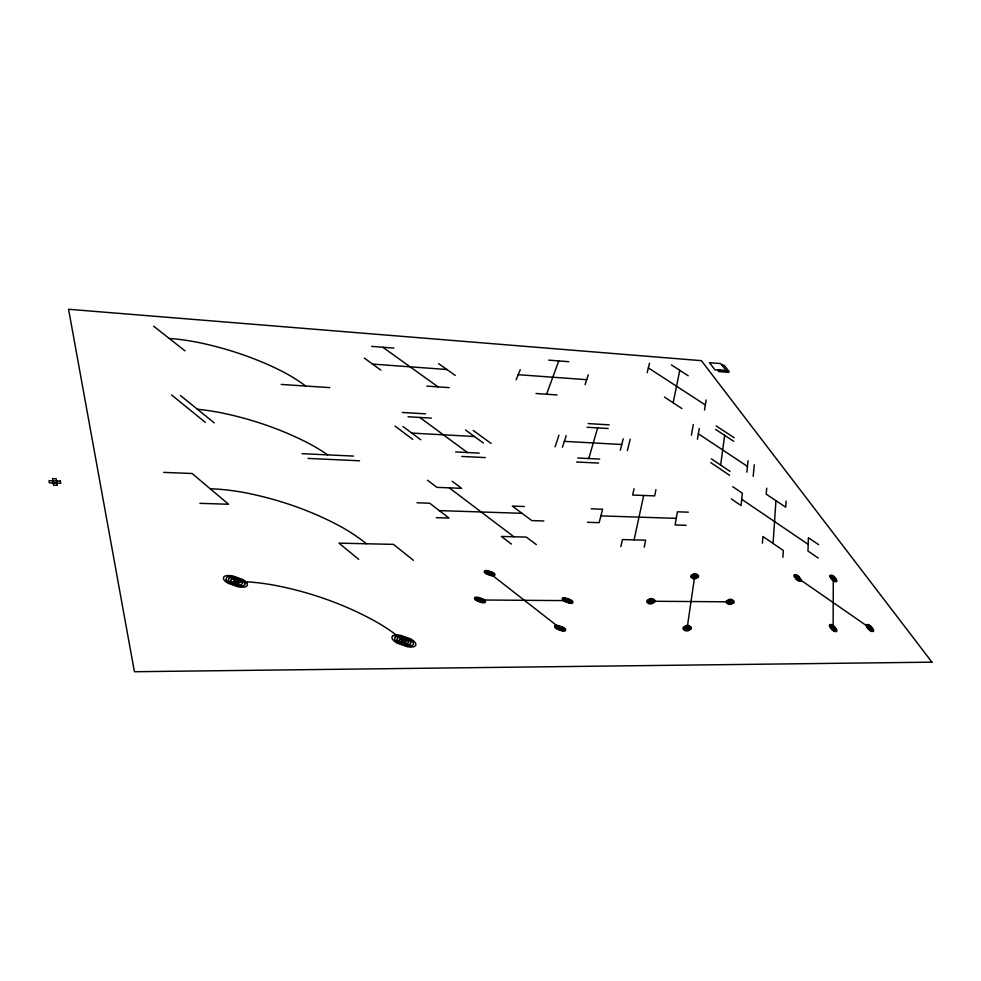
<?xml version="1.0" encoding="UTF-8"?>
<svg xmlns="http://www.w3.org/2000/svg" width="981" height="981" viewBox="0 0 981 981"><rect width="100%" height="100%" fill="white"/><g stroke="black" fill="none" stroke-linecap="round" stroke-linejoin="round"><path stroke-width="1.47" d="M833.139 628.024L833.298 578.398M782.912 557.331L783.304 550.476L762.899 536.472L762.372 543.18M786.075 501.058L785.732 507.214L766.235 494.166L766.713 488.146M773.065 543.449L775.946 500.666M753.187 476.374L754.279 464.822M746.872 472.168L748.049 460.702M720.655 465.068L724.652 435.356M687.141 628.134L694.695 576.301M704.517 410.046L706.161 399.966M697.454 439.255L699.257 428.427M691.409 435.233L693.285 424.479M673.15 402.799L679.784 370.328M644.223 547.19L645.657 540.163L622.457 539.562L620.838 546.625M655.946 489.629L654.67 495.908L632.622 495.037L634.069 488.722M634.094 539.869L643.683 495.479M647.19 372.621L649.508 363.215M627.374 450.598L630.194 439.206M620.286 450.23L623.205 438.814M588.772 458.544L597.65 427.888M585.093 384.675L588.281 374.754M562.444 447.189L566.196 435.625M555.074 446.809L558.937 435.221M546.564 394.227L558.765 360.922M516.116 379.757L520.261 369.702M480.052 599.98L567.619 600.63M650.894 601.243L730.183 601.831M436.238 517.674L448.991 518.066L429.727 503.228L416.999 502.787M543.866 520.972L531.788 520.592L512.303 506.086L524.357 506.503M587.46 522.297L599.146 522.665L602.616 509.213L591.102 508.82M686.197 525.326L675.1 524.982L677.405 511.812L688.331 512.18M439.316 510.611L522.002 513.308M600.899 515.883L676.265 518.348M199.891 503.327L228.573 504.259L192.117 473.516L163.643 472.376M53.219 483.032L56.837 483.155M302.087 453.676L353.516 456.091M308.083 458.421L359.561 460.776M461.72 456.447L485.301 457.587M576.546 462.002L598.618 463.069M455.638 451.947L479.194 453.112M577.76 457.992L599.722 459.083M411.787 433.099L474.424 436.496M564.333 441.364L621.758 444.479M408.047 416.753L431.456 418.127M587.055 427.275L608.171 428.513M402.235 412.461L425.619 413.859M588.171 423.584L609.189 424.847M281.179 384.442L329.788 387.618M426.821 386.109L449.212 387.63M536.006 393.504L557.049 394.938M372.547 364.086L446.882 369.506M518.201 374.693L586.687 379.684M726.271 370.695L714.941 369.812L709.459 362.7L720.741 363.608L726.946 371.529L729.202 371.701L724.162 365.263L721.918 365.091M371.676 346.379L393.884 348.108M548.686 360.137L568.772 361.695M671.421 364.944L688.196 375.748M648.355 367.887L705.351 404.969M716.142 425.889L734.18 437.722M715.627 429.42L733.727 441.327M664.468 397.072L681.905 408.55M698.362 433.81L747.473 466.404M711.323 458.826L730.048 471.37M710.771 462.64L729.57 475.27M732.733 486.686L742.359 493.185L741.06 505.546L731.299 498.912M818.571 544.627L808.381 537.747L807.976 551.064L818.313 558.091M741.722 499.317L808.185 544.357M797.504 577.858L869.902 627.999M438.581 363.632L455.245 375.416M382.811 347.249L438.053 386.87M473.149 430.426L491.113 443.449M465.485 429.997L483.425 443.044M364.343 358.114L380.812 370.107M419.794 417.44L467.459 452.535M402.933 426.49L420.714 439.758M394.951 426.048L412.719 439.341M452.167 481.242L461.585 488.33L436.888 487.361L427.508 480.224M536.325 544.627L526.307 537.085L501.401 536.448L511.395 544.038M449.273 487.851L513.897 536.766M489.617 573.198L560.176 628.22M153.637 326.183L184.992 350.855M413.418 560.31L393.516 544.381L338.96 543.143L358.69 559.305M180.418 395.478L214.238 422.885M171.577 394.938L205.336 422.394M56.751 480.948L57.07 483.13M52.667 480.8L52.986 482.983M403.927 640.998A157.034 106.475 13.8 0 0 371.456 619.219A250.045 177.365 11.9 0 0 276.593 585.669A157.328 106.022 12.4 0 0 235.44 581.365M366.44 543.768A145.47 90.227 12.5 0 0 336.63 524.394A230.793 148.854 10.9 0 0 248.598 493.431A145.826 89.811 11.5 0 0 210.179 488.759M327.617 454.865A135.611 77.376 11.9 0 0 306.44 442.21A214.459 126.647 10.6 0 0 224.318 413.455A135.979 76.996 11.1 0 0 197.439 409.273M305.643 386.036A127.064 67.051 11.6 0 0 280.026 370.303A200.382 109.026 10.5 0 0 203.079 343.473A127.432 66.733 11 0 0 169.198 338.433M247.384 583.879L247.31 585.559L245.679 586.712A9.307 5.739 11.8 0 1 242.099 587.202A14.543 8.952 11.8 0 1 237.942 586.773L228.377 583.376A14.543 8.939 11.7 0 1 225.262 581.243A9.307 5.739 11.5 0 1 223.46 578.839L223.57 577.159L224.992 576.068A9.92 6.131 11.5 0 1 228.818 575.565A14.666 9.087 11.5 0 1 232.951 575.994L242.442 579.354A14.666 9.099 11.6 0 1 245.544 581.488A9.332 5.776 11.7 0 1 247.384 583.879M244.992 583.376L244.931 584.725L243.631 585.632A7.443 4.598 11.7 0 1 240.762 586.025A11.637 7.174 11.7 0 1 237.439 585.682L229.787 582.972A11.649 7.161 11.6 0 1 227.298 581.267A7.456 4.598 11.5 0 1 225.851 579.342L227.077 577.122A7.934 4.905 11.5 0 1 230.13 576.718A11.723 7.259 11.5 0 1 233.441 577.061L241.044 579.759A11.723 7.259 11.6 0 1 243.533 581.463A7.468 4.623 11.7 0 1 244.992 583.376M242.601 582.873L241.584 584.566A5.592 3.446 11.7 0 1 239.425 584.86A8.743 5.383 11.7 0 1 236.936 584.602L231.197 582.567A8.743 5.383 11.6 0 1 229.333 581.292A5.592 3.446 11.6 0 1 228.254 579.845L229.162 578.177A5.947 3.679 11.5 0 1 231.455 577.87A8.78 5.432 11.5 0 1 233.944 578.14L239.646 580.151A8.78 5.432 11.6 0 1 241.51 581.439A5.604 3.458 11.7 0 1 242.601 582.873M240.222 582.371L238.089 583.695L234.447 582.972L231.369 581.316L230.682 579.685L232.779 579.035L236.421 579.746L240.222 582.371M237.831 581.868C232.718 584.308 232.313 577.061 237.831 581.868M871.386 629.029C867.351 629.827 868.872 623.56 871.386 629.029M870.638 628.514L869.215 627.325L870.638 628.514M730.955 601.844L729.41 601.831L730.955 601.844M731.728 601.844C728.074 605.449 728.613 598.238 731.728 601.844M834.623 629.066C830.502 629.9 832.219 623.511 834.623 629.066M833.875 628.551L832.464 627.337L833.875 628.551M687.963 628.134L686.332 628.134L687.963 628.134M688.772 628.134C684.836 631.997 685.572 624.321 688.772 628.134M834.708 579.366C830.809 580.078 832.403 574.265 834.708 579.366M834.009 578.876L832.661 577.76L834.009 578.876M695.468 576.313L693.923 576.288L695.468 576.313M696.24 576.325C692.5 579.783 693.199 572.818 696.24 576.325M651.703 601.255L650.084 601.243L651.703 601.255M652.512 601.255C648.502 604.97 649.397 597.564 652.512 601.255M798.914 578.827C794.941 579.575 796.695 573.664 798.914 578.827M798.203 578.349L796.866 577.22L798.203 578.349M559.133 627.717L561.316 628.625L559.133 627.717M557.049 626.687L556.877 627.521A2.636 1.57 21.8 0 0 557.539 628.22A4.132 2.453 21.8 0 0 558.508 628.846L561.255 629.814A4.132 2.453 21.8 0 0 562.358 629.925A2.636 1.57 21.8 0 0 563.253 629.765L563.474 628.931A2.636 1.57 21.8 0 0 562.812 628.22A4.132 2.465 21.8 0 0 561.843 627.607L559.109 626.638A4.132 2.465 21.8 0 0 558.005 626.528A2.808 1.668 21.8 0 0 557.049 626.687M558.091 627.202C560.47 631.825 565.056 627.006 558.091 627.202M554.976 625.67L554.682 627.055A4.39 2.612 21.7 0 0 555.773 628.232A6.879 4.071 21.7 0 0 557.404 629.262L561.966 630.869A6.879 4.071 21.8 0 0 563.817 631.065A4.39 2.612 21.8 0 0 565.301 630.795L565.669 629.397A4.402 2.612 21.9 0 0 564.566 628.22A6.904 4.108 21.8 0 0 562.947 627.19L558.397 625.584A6.904 4.108 21.8 0 0 556.558 625.4A4.672 2.784 21.7 0 0 554.976 625.67M556.019 626.185L555.786 627.288A3.519 2.085 21.7 0 0 556.656 628.22A5.506 3.262 21.8 0 0 557.956 629.054L561.61 630.342A5.506 3.262 21.8 0 0 563.094 630.489A3.519 2.085 21.8 0 0 564.283 630.28L564.578 629.164A3.519 2.097 21.8 0 0 563.695 628.22A5.518 3.286 21.8 0 0 562.395 627.399L558.753 626.111A5.518 3.286 21.8 0 0 557.282 625.964A3.74 2.22 21.8 0 0 556.019 626.185M566.601 600.139L568.722 601.022L566.601 600.139M565.583 599.649C567.95 604.075 572.328 599.489 565.583 599.649M563.56 598.655L563.339 599.71A3.421 1.974 21.5 0 0 564.198 600.605A5.359 3.09 21.5 0 0 565.461 601.402L569.017 602.653A5.359 3.09 21.6 0 0 570.452 602.812A3.421 1.974 21.6 0 0 571.604 602.616L571.886 601.549A3.421 1.987 21.6 0 0 571.028 600.654A5.371 3.115 21.6 0 0 569.765 599.857L566.221 598.618A5.371 3.115 21.5 0 0 564.786 598.459A3.642 2.109 21.5 0 0 563.56 598.655M564.566 599.158L564.406 599.943A2.563 1.484 21.5 0 0 565.056 600.617A4.022 2.318 21.5 0 0 566 601.206L568.661 602.15A4.022 2.318 21.6 0 0 569.74 602.26A2.563 1.484 21.6 0 0 570.611 602.126L570.819 601.328A2.575 1.484 21.6 0 0 570.169 600.654A4.022 2.33 21.6 0 0 569.225 600.053L566.564 599.121A4.022 2.33 21.5 0 0 565.485 598.999A2.722 1.582 21.5 0 0 564.566 599.158M562.542 598.165L562.272 599.477A4.28 2.465 21.5 0 0 563.339 600.605A6.683 3.863 21.5 0 0 564.921 601.598L569.372 603.156A6.695 3.863 21.6 0 0 571.163 603.352A4.28 2.465 21.6 0 0 572.61 603.119L572.953 601.782A4.28 2.477 21.6 0 0 571.874 600.666A6.72 3.887 21.6 0 0 570.292 599.673L565.865 598.116A6.72 3.887 21.5 0 0 564.075 597.92A4.549 2.636 21.5 0 0 562.542 598.165M477.992 598.974C480.187 603.536 485.019 598.79 477.992 598.974M479.022 599.477L481.18 600.384L479.022 599.477M475.932 597.956L475.613 599.035A3.495 2.085 19.2 0 0 476.447 599.955A5.469 3.262 19.3 0 0 477.71 600.777L481.352 602.052A5.469 3.262 19.3 0 0 482.86 602.211A3.495 2.085 19.3 0 0 484.087 602.015L484.467 600.924A3.507 2.097 19.3 0 0 483.633 600.004A5.494 3.286 19.3 0 0 482.37 599.195L478.74 597.92A5.494 3.286 19.3 0 0 477.244 597.76A3.716 2.22 19.2 0 0 475.932 597.956M476.962 598.471L476.729 599.268A2.624 1.57 19.2 0 0 477.355 599.967A4.108 2.453 19.3 0 0 478.299 600.58L481.021 601.537A4.108 2.453 19.3 0 0 482.149 601.66A2.624 1.57 19.3 0 0 483.081 601.512L483.363 600.691A2.624 1.57 19.3 0 0 482.738 600.004A4.12 2.465 19.3 0 0 481.794 599.391L479.071 598.435A4.12 2.465 19.3 0 0 477.943 598.312A2.784 1.668 19.2 0 0 476.962 598.471M474.914 597.454L474.51 598.802A4.378 2.612 19.2 0 0 475.552 599.955A6.842 4.071 19.2 0 0 477.134 600.973L481.683 602.579A6.842 4.071 19.3 0 0 483.559 602.775A4.378 2.612 19.3 0 0 485.092 602.53L485.57 601.169A4.378 2.612 19.3 0 0 484.528 600.016A6.867 4.108 19.3 0 0 482.946 598.999L478.421 597.404A6.867 4.108 19.3 0 0 476.545 597.196A4.647 2.784 19.2 0 0 474.914 597.454M487.618 572.217C489.813 576.583 494.412 572.095 487.618 572.217M488.624 572.708L490.721 573.591L488.624 572.708M485.62 571.249L485.313 572.266A3.409 1.974 19.2 0 0 486.135 573.149A5.322 3.09 19.2 0 0 487.361 573.934L490.905 575.173A5.322 3.09 19.2 0 0 492.364 575.344A3.409 1.974 19.3 0 0 493.553 575.16L493.921 574.13A3.409 1.987 19.3 0 0 493.1 573.247A5.346 3.115 19.3 0 0 491.873 572.463L488.342 571.224A5.346 3.115 19.2 0 0 486.883 571.065A3.617 2.109 19.2 0 0 485.62 571.249M486.613 571.739L486.392 572.499A2.551 1.484 19.2 0 0 487.005 573.162A3.998 2.318 19.2 0 0 487.925 573.75L490.586 574.682A3.998 2.318 19.2 0 0 491.677 574.805A2.551 1.484 19.3 0 0 492.572 574.67L492.842 573.897A2.551 1.484 19.3 0 0 492.229 573.235A4.01 2.33 19.2 0 0 491.309 572.646L488.661 571.715A4.01 2.33 19.2 0 0 487.569 571.592A2.71 1.582 19.2 0 0 486.613 571.739M484.614 570.758L484.234 572.033A4.255 2.465 19.2 0 0 485.252 573.137A6.659 3.863 19.2 0 0 486.797 574.118L491.223 575.675A6.659 3.863 19.3 0 0 493.051 575.872A4.255 2.465 19.3 0 0 494.547 575.651L495 574.363A4.267 2.477 19.3 0 0 493.97 573.26A6.683 3.887 19.3 0 0 492.425 572.291L488.023 570.734A6.683 3.887 19.2 0 0 486.196 570.525A4.525 2.636 19.2 0 0 484.614 570.758M401.769 639.919C403.632 645.29 410.316 639.955 401.769 639.919M399.623 638.839L399.193 640.017L400.027 641.022L403.203 642.727L406.796 643.413L408.709 642.702L407.802 640.985L404.638 639.293L399.623 638.839M397.464 637.748L396.827 639.526A5.555 3.507 17.3 0 0 398.078 641.022A8.682 5.481 17.4 0 0 400.052 642.347L405.827 644.394A8.682 5.481 17.4 0 0 408.243 644.627A5.555 3.507 17.5 0 0 410.266 644.284L411.002 642.481A5.567 3.519 17.5 0 0 409.739 640.973A8.731 5.53 17.4 0 0 407.777 639.661L402.026 637.625A8.731 5.53 17.4 0 0 399.61 637.392A5.911 3.74 17.3 0 0 397.464 637.748M395.318 636.669L394.46 639.036A7.407 4.672 17.3 0 0 396.128 641.034A11.576 7.296 17.4 0 0 398.752 642.8L406.453 645.535A11.576 7.296 17.5 0 0 409.69 645.841A7.407 4.684 17.5 0 0 412.376 645.375L413.492 644.394L413.357 642.972A7.419 4.697 17.5 0 0 411.677 640.973A11.649 7.394 17.4 0 0 409.065 639.22L401.401 636.51A11.649 7.394 17.3 0 0 398.176 636.191A7.885 4.991 17.3 0 0 395.318 636.669M393.173 635.59L391.959 636.767L392.093 638.545A9.246 5.837 17.3 0 0 394.178 641.047A14.457 9.099 17.4 0 0 397.452 643.254L407.09 646.663A14.457 9.111 17.5 0 0 411.137 647.055A9.258 5.849 17.6 0 0 414.497 646.467L415.883 645.24L415.711 643.462A9.283 5.886 17.5 0 0 413.614 640.961A14.58 9.258 17.4 0 0 410.34 638.766L400.775 635.381A14.568 9.258 17.3 0 0 396.753 634.989A9.859 6.242 17.3 0 0 393.173 635.59M732.292 602.408L730.882 603.278A3.875 2.085 24.9 0 1 730.023 603.376A2.636 1.41 24.9 0 1 729.018 603.217L728 602.457A2.477 1.324 24.9 0 1 727.865 601.819A3.887 2.085 25 0 1 728.074 601.255L729.496 600.397A3.887 2.085 25 0 1 730.355 600.298A2.477 1.324 24.9 0 1 731.299 600.446L732.353 601.218A2.477 1.324 24.9 0 1 732.5 601.856A3.875 2.072 24.9 0 1 732.292 602.408M732.991 602.604L731.115 603.756A5.175 2.771 24.8 0 1 729.962 603.891A3.507 1.876 24.9 0 1 728.625 603.683L727.277 602.665A3.311 1.778 24.9 0 1 727.093 601.807A5.187 2.784 25 0 1 727.375 601.071L729.263 599.918A5.175 2.771 25 0 1 730.404 599.796A3.299 1.766 24.9 0 1 731.667 599.992L733.077 601.01A3.299 1.766 24.9 0 1 733.273 601.856A5.163 2.771 24.8 0 1 732.991 602.604M733.702 602.8L731.348 604.235A6.462 3.458 24.8 0 1 729.913 604.406A4.39 2.354 24.9 0 1 728.233 604.137L726.553 602.874A4.132 2.22 24.9 0 1 726.308 601.807A6.475 3.47 25 0 1 726.676 600.875L729.03 599.44A6.475 3.47 25 0 1 730.453 599.281A4.132 2.207 24.9 0 1 732.034 599.526L733.8 600.801A4.12 2.207 24.9 0 1 734.046 601.868A6.462 3.458 24.8 0 1 733.702 602.8M690.808 629.128L688.27 630.685A6.695 3.752 24.5 0 1 686.749 630.869A4.537 2.551 24.6 0 1 684.983 630.611L683.267 629.275A4.28 2.403 24.6 0 1 683.07 628.134A6.708 3.765 24.7 0 1 683.487 627.141L686.026 625.596A6.708 3.752 24.7 0 1 687.546 625.412A4.28 2.391 24.7 0 1 689.189 625.657L691.004 627.006A4.267 2.391 24.6 0 1 691.213 628.134A6.683 3.74 24.5 0 1 690.808 629.128M689.336 628.735L687.816 629.667A4.022 2.256 24.6 0 1 686.908 629.777A2.722 1.533 24.6 0 1 685.854 629.618L684.824 628.809A2.563 1.435 24.6 0 1 684.701 628.134A4.022 2.256 24.7 0 1 684.946 627.533L686.479 626.601A4.022 2.256 24.7 0 1 687.387 626.503A2.563 1.435 24.6 0 1 688.368 626.651L689.459 627.46A2.563 1.435 24.6 0 1 689.594 628.134A4.01 2.244 24.6 0 1 689.336 628.735M690.072 628.931L688.037 630.17A5.359 3.004 24.5 0 1 686.823 630.317A3.63 2.036 24.6 0 1 685.425 630.109L684.051 629.042A3.421 1.925 24.6 0 1 683.88 628.134A5.371 3.004 24.7 0 1 684.223 627.337L686.259 626.099A5.359 3.004 24.7 0 1 687.46 625.952A3.421 1.913 24.7 0 1 688.785 626.148L690.232 627.227A3.421 1.913 24.6 0 1 690.403 628.134A5.346 2.992 24.6 0 1 690.072 628.931M697.466 577.061L695.554 578.152A5.077 2.71 23.8 0 1 694.413 578.275A3.446 1.839 23.8 0 1 693.077 578.067L691.764 577.073A3.25 1.729 23.8 0 1 691.605 576.252A5.089 2.722 23.9 0 1 691.924 575.54L693.837 574.449A5.089 2.71 23.9 0 1 694.977 574.339A3.237 1.729 23.9 0 1 696.228 574.535L697.614 575.528A3.237 1.729 23.8 0 1 697.785 576.35A5.077 2.71 23.8 0 1 697.466 577.061M698.165 577.257L695.774 578.618A6.34 3.384 23.7 0 1 694.34 578.765A4.304 2.305 23.8 0 1 692.672 578.496L691.029 577.269A4.059 2.17 23.8 0 1 690.832 576.239A6.364 3.397 23.9 0 1 691.225 575.344L693.616 573.983A6.352 3.397 23.9 0 1 695.051 573.848A4.059 2.158 23.9 0 1 696.608 574.093L698.337 575.332A4.047 2.158 23.8 0 1 698.546 576.362A6.34 3.384 23.8 0 1 698.165 577.257M696.78 576.877L695.345 577.686A3.814 2.036 23.8 0 1 694.474 577.784A2.587 1.386 23.8 0 1 693.481 577.625L692.5 576.877A2.44 1.3 23.8 0 1 692.378 576.264A3.814 2.036 23.9 0 1 692.611 575.724L694.045 574.915A3.814 2.036 23.9 0 1 694.904 574.829A2.428 1.3 23.8 0 1 695.848 574.976L696.89 575.724A2.428 1.3 23.8 0 1 697.013 576.337A3.801 2.036 23.8 0 1 696.78 576.877M654.499 602.236L651.924 603.707A6.573 3.666 23.3 0 1 650.403 603.879A4.464 2.489 23.4 0 1 648.662 603.609L646.994 602.309A4.206 2.342 23.4 0 1 646.822 601.218A6.585 3.679 23.5 0 1 647.276 600.262L649.863 598.79A6.585 3.666 23.5 0 1 651.372 598.631A4.194 2.342 23.5 0 1 653.015 598.888L654.768 600.188A4.194 2.33 23.4 0 1 654.952 601.279A6.56 3.654 23.3 0 1 654.499 602.236M653.064 601.844L651.507 602.726A3.949 2.195 23.4 0 1 650.599 602.825A2.673 1.496 23.4 0 1 649.557 602.665L648.551 601.88A2.526 1.41 23.4 0 1 648.453 601.23A3.949 2.207 23.5 0 1 648.723 600.654L650.28 599.771A3.949 2.195 23.5 0 1 651.188 599.673A2.514 1.398 23.4 0 1 652.169 599.832L653.223 600.617A2.514 1.398 23.4 0 1 653.321 601.267A3.936 2.195 23.4 0 1 653.064 601.844M653.775 602.04L651.715 603.217A5.261 2.931 23.3 0 1 650.501 603.352A3.568 1.987 23.4 0 1 649.103 603.131L647.779 602.101A3.36 1.876 23.4 0 1 647.644 601.218A5.273 2.943 23.5 0 1 648 600.458L650.072 599.281A5.261 2.931 23.5 0 1 651.286 599.158A3.36 1.876 23.4 0 1 652.586 599.354L653.996 600.397A3.36 1.864 23.4 0 1 654.143 601.267A5.248 2.931 23.3 0 1 653.775 602.04M871.95 630.047L870.92 630.084A2.636 1.337 27.5 0 1 869.951 629.557A3.887 1.962 27.5 0 1 869.129 628.882L867.829 627.129A3.887 1.962 27.5 0 1 867.67 626.454A2.477 1.251 27.4 0 1 867.854 625.964L868.933 625.964A2.477 1.251 27.4 0 1 869.853 626.454A3.887 1.962 27.4 0 1 870.662 627.129L871.962 628.882A3.887 1.962 27.4 0 1 872.134 629.544A2.477 1.251 27.5 0 1 871.95 630.047M872.636 630.734L871.263 630.771A3.519 1.778 27.5 0 1 869.963 630.072A5.175 2.612 27.5 0 1 868.872 629.177L867.143 626.834A5.175 2.612 27.5 0 1 866.922 625.939A3.299 1.668 27.4 0 1 867.179 625.277L868.602 625.277A3.299 1.668 27.4 0 1 869.828 625.939A5.175 2.624 27.4 0 1 870.92 626.834L872.649 629.177A5.187 2.624 27.4 0 1 872.869 630.06A3.311 1.68 27.5 0 1 872.636 630.734M873.311 631.421L871.619 631.47A4.39 2.22 27.5 0 1 869.988 630.587A6.475 3.262 27.5 0 1 868.614 629.471L866.456 626.54A6.462 3.262 27.5 0 1 866.186 625.437A4.132 2.085 27.4 0 1 866.493 624.603L868.283 624.603A4.132 2.085 27.4 0 1 869.816 625.437A6.475 3.274 27.4 0 1 871.177 626.54L873.335 629.459A6.475 3.274 27.4 0 1 873.617 630.587A4.145 2.097 27.5 0 1 873.311 631.421M835.162 630.096L834.108 630.133A2.649 1.373 27 0 1 833.127 629.594A3.912 2.023 27 0 1 832.317 628.919L831.054 627.141A3.912 2.011 27 0 1 830.907 626.467A2.489 1.288 27 0 1 831.115 625.964L832.219 625.964A2.489 1.288 27 0 1 833.139 626.467A3.912 2.023 27 0 1 833.948 627.141L835.211 628.919A3.912 2.023 27 0 1 835.371 629.594A2.502 1.288 27 0 1 835.162 630.096M835.837 630.795L834.439 630.832A3.532 1.827 27 0 1 833.127 630.121A5.212 2.685 27 0 1 832.047 629.213L830.367 626.847A5.212 2.685 27 0 1 830.171 625.952A3.323 1.717 27 0 1 830.453 625.277L831.913 625.277A3.323 1.717 26.9 0 1 833.139 625.952A5.212 2.698 26.9 0 1 834.23 626.847L835.91 629.213A5.212 2.698 27 0 1 836.106 630.121A3.335 1.729 27 0 1 835.837 630.795M836.511 631.482L834.77 631.543A4.427 2.281 27 0 1 833.127 630.648A6.511 3.36 27 0 1 831.765 629.508L829.668 626.552A6.511 3.36 27 0 1 829.436 625.424A4.157 2.146 27 0 1 829.779 624.59L831.606 624.59A4.157 2.146 26.9 0 1 833.139 625.424A6.511 3.372 26.9 0 1 834.5 626.552L836.609 629.508A6.524 3.372 27 0 1 836.854 630.636A4.169 2.158 27 0 1 836.511 631.482M835.861 580.936L834.537 580.96A3.36 1.655 26 0 1 833.298 580.286A4.942 2.44 26 0 1 832.256 579.452L830.662 577.282A4.942 2.44 26 0 1 830.478 576.472A3.151 1.557 26 0 1 830.735 575.859L832.133 575.884A3.151 1.557 26 0 1 833.31 576.509A4.942 2.453 26 0 1 834.341 577.343L835.935 579.513A4.942 2.453 26 0 1 836.131 580.335A3.164 1.57 26 0 1 835.861 580.936M836.511 581.574L834.843 581.598A4.194 2.072 26.1 0 1 833.286 580.764A6.18 3.053 26.1 0 1 831.998 579.722L830 577.012A6.18 3.053 26 0 1 829.767 575.982A3.936 1.95 26 0 1 830.098 575.234L831.851 575.258A3.936 1.95 26 0 1 833.31 576.043A6.18 3.066 26 0 1 834.598 577.073L836.597 579.783A6.18 3.066 26 0 1 836.83 580.813A3.949 1.962 26 0 1 836.511 581.574M835.223 580.298L834.23 580.311A2.514 1.251 26 0 1 833.298 579.82A3.703 1.839 26 0 1 832.513 579.195L831.324 577.564A3.703 1.827 26 0 1 831.177 576.951A2.367 1.165 26 0 1 831.373 576.497L832.428 576.509A2.367 1.177 26 0 1 833.298 576.987A3.703 1.839 26 0 1 834.071 577.601L835.272 579.231A3.716 1.839 26 0 1 835.42 579.845A2.367 1.177 26 0 1 835.223 580.298M799.405 579.783L798.375 579.796A2.526 1.275 25.5 0 1 797.443 579.293A3.728 1.888 25.5 0 1 796.67 578.655L795.505 577.012A3.728 1.888 25.5 0 1 795.383 576.387A2.379 1.202 25.5 0 1 795.603 575.933L796.67 575.945A2.379 1.202 25.5 0 1 797.553 576.423A3.728 1.888 25.5 0 1 798.326 577.061L799.49 578.704A3.74 1.888 25.5 0 1 799.613 579.317A2.391 1.202 25.5 0 1 799.405 579.783M800.03 580.421L798.669 580.445A3.372 1.704 25.5 0 1 797.418 579.771A4.979 2.514 25.6 0 1 796.4 578.925L794.843 576.73A4.979 2.514 25.5 0 1 794.684 575.908A3.176 1.606 25.5 0 1 794.978 575.295L796.4 575.32A3.176 1.606 25.5 0 1 797.578 575.945A4.979 2.514 25.5 0 1 798.595 576.791L800.165 578.986A4.979 2.526 25.5 0 1 800.324 579.808A3.176 1.606 25.5 0 1 800.03 580.421M800.668 581.071L798.963 581.095A4.218 2.134 25.6 0 1 797.406 580.249A6.217 3.139 25.6 0 1 796.118 579.195L794.181 576.448A6.217 3.139 25.5 0 1 793.972 575.418A3.973 1.999 25.5 0 1 794.34 574.658L796.131 574.682A3.973 2.011 25.5 0 1 797.59 575.479A6.217 3.151 25.5 0 1 798.877 576.521L800.827 579.268A6.229 3.151 25.5 0 1 801.023 580.298A3.973 2.011 25.5 0 1 800.668 581.071M931.95 662.163L134.409 671.727L68.572 309.273L701.39 360.665L931.95 662.163M60.356 481.082L49.05 480.665L49.357 482.848L60.675 483.265L60.356 481.082M57.156 485.35L53.538 485.215L52.594 478.593L56.199 478.728L57.156 485.35M727.522 370.904L717.602 370.119L718.705 371.554L728.638 372.339L727.522 370.904"/></g></svg>
